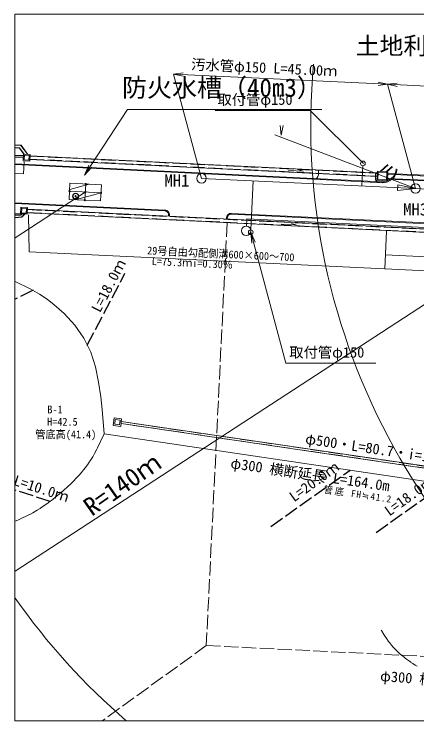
# Model space of a CAD drawing. Units: millimetres on the paper. Extents: x 0 to 420, y -21 to 297.
# Drawn here: x -0.2 to 169, y 0 to 297 of the extents above; entities that cross this region are included whole.
import ezdxf
from ezdxf.enums import TextEntityAlignment as Align

# ---------------------------------------------------------------- set-up
doc = ezdxf.new("R2010")
doc.units = ezdxf.units.MM
doc.header["$PDMODE"] = 32
doc.header["$PDSIZE"] = 0.5
doc.linetypes.add('DASHED', pattern=[7.5, 6, -1.5])
for name, color, linetype, lineweight in [('_0-3_①．雨水', 7, 'Continuous', 9), ('_0-5_②．汚水', 7, 'Continuous', 9), ('①．道路', 7, 'Continuous', 9), ('①．雨水', 7, 'Continuous', 9), ('②．汚水', 3, 'Continuous', 9), ('③．地下', 7, 'Continuous', 9), ('⑥．新設', 5, 'Continuous', 9), ('⑦．防火', 3, 'Continuous', 9), ('造成地', 7, 'Continuous', 9)]:
    doc.layers.add(name, color=color, linetype=linetype, lineweight=lineweight)
doc.styles.add('ＭＳ ゴシック', font='')
doc.styles.get('ＭＳ ゴシック').set_extended_font_data('MS Gothic')

msp = doc.modelspace()

# ---------------------------------------------------------------- linework, layer by layer
at = {"layer": '_0-3_①．雨水'}
for p, q in [((3.998, 234.924), (3.758, 229.872)), ((0.251, 230.038), (3.758, 229.872)), ((5.873, 212.658), (6.175, 197.037)), ((156.286, 205.829), (155.53, 189.934)), ((6.175, 197.037), (155.53, 189.934)), ((155.811, 195.846), (317.299, 188.166)), ((155.53, 189.934), (316.987, 182.255))]:
    msp.add_line(p, q, dxfattribs=at)
at = {"layer": '_0-5_②．汚水'}
for p, q in [((70.833, 272.265), (66.806, 271.789)), ((78.544, 227.982), (66.806, 271.789)), ((156.709, 267.511), (66.806, 271.789)), ((66.806, 271.789), (70.77, 270.933)), ((152.682, 267.035), (156.709, 267.511)), ((156.709, 267.511), (152.745, 268.367)), ((160.736, 267.987), (156.709, 267.511)), ((168.447, 223.703), (156.709, 267.511)), ((291.515, 261.095), (156.709, 267.511)), ((156.709, 267.511), (160.673, 266.655)), ((84.241, 256.561), (124.225, 256.561)), ((84.241, 256.561), (124.225, 256.561)), ((146.594, 234.192), (124.225, 256.561)), ((146.594, 234.192), (124.225, 256.561)), ((111.509, 250.205), (111.985, 246.178)), ((111.985, 246.178), (112.841, 250.142)), ((168.447, 223.703), (109.305, 246.305)), ((99.214, 205.338), (113.951, 150.336)), ((101.103, 201.185), (99.214, 205.338)), ((99.214, 205.338), (99.654, 200.797)), ((113.951, 150.336), (151.701, 150.336))]:
    msp.add_line(p, q, dxfattribs=at)
at = {"layer": '①．道路'}
for p, q in [((3.688, 237.6), (0.251, 237.769)), ((3.716, 238.169), (3.688, 237.6)), ((6.513, 238.031), (3.716, 238.169)), ((6.485, 237.462), (6.513, 238.031)), ((152.398, 230.269), (6.485, 237.462)), ((0.251, 234.125), (125.572, 227.947)), ((0.251, 233.764), (125.554, 227.587)), ((156.774, 233.781), (153.616, 230.92)), ((127.633, 229.303), (127.722, 231.485)), ((151.575, 227.617), (151.654, 230.305)), ((152.433, 230.978), (152.398, 230.269)), ((153.616, 230.92), (152.433, 230.978)), ((125.708, 227.58), (154.557, 226.158)), ((125.726, 227.939), (154.158, 226.538)), ((0.251, 217.745), (63.167, 214.644)), ((0.251, 217.385), (63.15, 214.284)), ((2.477, 213.03), (0.251, 213.127)), ((5.274, 212.892), (2.477, 213.03)), ((5.303, 213.491), (5.274, 212.892)), ((294.069, 199.256), (5.303, 213.491)), ((64.69, 212.226), (64.707, 212.564)), ((65.049, 212.208), (65.066, 212.546)), ((89.02, 211.026), (89.037, 211.367)), ((89.379, 211.009), (89.396, 211.349)), ((91.083, 212.907), (265.697, 204.299)), ((91.133, 213.265), (264.547, 204.735))]:
    msp.add_line(p, q, dxfattribs=at)
for centre, radius, start, end in [((154.502, 232.368), 5.84, 266.62102, 356.61314), ((154.692, 232.158), 6.002, 268.70804, 355.64758), ((125.653, 229.585), 2, 267.17781, 357.17781), ((153.484, 228.213), 2, 194.63542, 267.17781), ((63.069, 212.646), 1.64, 357.13799, 87.17781), ((63.069, 212.646), 2, 357.13799, 87.17781), ((91.034, 211.268), 2, 87.17781, 177.13799), ((91.034, 211.268), 1.64, 87.17781, 177.13799)]:
    msp.add_arc(centre, radius, start, end, dxfattribs=at)
at = {"layer": '①．雨水'}
for p, q in [((0.251, 242.141), (2.708, 241.909)), ((0.251, 240.835), (2.01, 240.669)), ((2.01, 240.669), (3.873, 238.161)), ((2.708, 241.909), (5.555, 238.078)), ((0.251, 237.769), (3.688, 237.6)), ((3.579, 235.372), (3.716, 238.169)), ((3.716, 238.169), (6.513, 238.031)), ((3.998, 235.752), (4.096, 237.75)), ((4.096, 237.75), (6.094, 237.651)), ((5.995, 235.654), (6.094, 237.651)), ((6.375, 235.235), (6.513, 238.031)), ((0.251, 236.888), (3.645, 236.721)), ((3.579, 235.372), (6.375, 235.235)), ((3.998, 235.752), (5.995, 235.654)), ((6.411, 235.964), (152.324, 228.771)), ((6.485, 237.462), (152.398, 230.269)), ((153.616, 230.92), (156.774, 233.781)), ((156.441, 230.78), (158.731, 232.855)), ((115.052, 231.223), (121.324, 231.002)), ((121.324, 231.002), (119.406, 231.524)), ((152.245, 227.183), (152.433, 230.978)), ((152.433, 230.978), (156.827, 230.761)), ((152.665, 227.562), (152.812, 230.559)), ((152.812, 230.559), (156.408, 230.381)), ((156.26, 227.385), (156.408, 230.381)), ((156.64, 226.966), (156.827, 230.761)), ((156.778, 229.763), (177.394, 228.746)), ((156.792, 230.052), (177.408, 229.036)), ((156.64, 226.966), (152.245, 227.183)), ((156.26, 227.385), (152.665, 227.562)), ((156.675, 227.675), (177.291, 226.659)), ((156.689, 227.965), (177.305, 226.948)), ((2.477, 213.03), (2.615, 215.827)), ((2.615, 215.827), (5.412, 215.689)), ((2.896, 213.41), (2.995, 215.407)), ((2.995, 215.407), (4.992, 215.309)), ((4.894, 213.311), (4.992, 215.309)), ((5.274, 212.892), (5.412, 215.689)), ((5.377, 214.99), (297.973, 200.566)), ((0.251, 212.517), (2.578, 212.698)), ((0.251, 211.413), (3.101, 211.635)), ((2.477, 213.03), (5.274, 212.892)), ((2.578, 212.698), (2.86, 213.011)), ((2.896, 213.41), (4.894, 213.311)), ((4.278, 212.941), (3.101, 211.635)), ((5.303, 213.491), (297.899, 199.068)), ((112.009, 208.71), (118.281, 208.489)), ((118.281, 208.489), (116.363, 209.011))]:
    msp.add_line(p, q, dxfattribs=at)
at = {"layer": '①．雨水', "linetype": 'DASHED'}
for p, q in [((0.251, 241.99), (2.628, 241.766)), ((0.251, 240.986), (2.091, 240.812)), ((2.091, 240.812), (4.067, 238.152)), ((2.628, 241.766), (5.361, 238.088)), ((0.251, 237.629), (3.681, 237.46)), ((0.251, 237.028), (3.652, 236.861)), ((6.418, 236.113), (152.331, 228.92)), ((6.478, 237.312), (152.39, 230.119)), ((153.899, 230.906), (156.97, 233.688)), ((156.159, 230.794), (158.535, 232.948)), ((5.37, 214.84), (297.966, 200.416)), ((0.251, 212.366), (2.649, 212.553)), ((0.251, 211.564), (3.029, 211.78)), ((3.054, 213.002), (2.649, 212.553)), ((4.085, 212.951), (3.029, 211.78)), ((5.311, 213.641), (297.907, 199.217))]:
    msp.add_line(p, q, dxfattribs=at)
at = {"layer": '②．汚水'}
for p, q in [((145.904, 224.776), (146.34, 233.261)), ((168.436, 223.704), (78.544, 227.982)), ((100.271, 226.948), (99.212, 206.339)), ((161.004, 225.309), (160.885, 222.812)), ((160.885, 222.812), (168.436, 223.704)), ((168.436, 223.704), (161.004, 225.309)), ((303.268, 217.173), (168.436, 223.704))]:
    msp.add_line(p, q, dxfattribs=at)
for centre, radius in [((146.34, 234.261), 1), ((78.544, 227.982), 2), ((168.436, 223.704), 2), ((99.212, 205.339), 1)]:
    msp.add_circle(centre, radius, dxfattribs=at)
at = {"layer": '③．地下', "linetype": 'DASHED', "lineweight": 25}
for p, q in [((30.536, 157.842), (46.377, 188.074)), ((7.807, 180.937), (0.251, 177.173)), ((107.635, 81.74), (140.931, 105.361)), ((151.868, 79.195), (180.501, 99.506)), ((14.954, 92.211), (0.251, 96.94))]:
    msp.add_line(p, q, dxfattribs=at)
at = {"layer": '③．地下'}
for p, q in [((6.589, 181.607), (0.251, 184.681)), ((10.443, 179.368), (6.589, 181.607)), ((13.631, 177.228), (10.443, 179.368)), ((16.692, 174.887), (13.631, 177.228)), ((20.831, 171.19), (16.692, 174.887)), ((25.315, 166.238), (20.831, 171.19)), ((29.095, 160.777), (25.315, 166.238)), ((31.977, 154.906), (29.095, 160.777)), ((33.968, 148.75), (31.977, 154.906)), ((35.319, 142.372), (33.968, 148.75)), ((36.222, 136.133), (35.319, 142.372)), ((36.815, 130.793), (36.222, 136.133)), ((37.695, 120.679), (36.815, 130.793)), ((37.695, 120.679), (36.289, 117.688)), ((195.925, 97.201), (37.695, 120.679)), ((36.151, 117.401), (34.825, 114.718)), ((36.289, 117.688), (36.151, 117.401)), ((34.543, 114.166), (33.543, 112.321)), ((34.825, 114.718), (34.543, 114.166)), ((32.807, 111.018), (32.019, 109.751)), ((33.543, 112.321), (32.807, 111.018)), ((30.18, 107.041), (29.117, 105.644)), ((30.878, 107.999), (30.18, 107.041)), ((31.038, 108.234), (30.878, 107.999)), ((32.019, 109.751), (31.038, 108.234)), ((28.054, 104.369), (26.981, 103.133)), ((29.01, 105.509), (28.054, 104.369)), ((29.117, 105.644), (29.01, 105.509)), ((25.78, 101.851), (24.823, 100.856)), ((26.981, 103.133), (25.78, 101.851)), ((22.569, 98.662), (20.418, 96.712)), ((23.329, 99.388), (22.569, 98.662)), ((24.823, 100.856), (23.329, 99.388)), ((18.788, 95.275), (17.387, 94.129)), ((18.915, 95.383), (18.788, 95.275)), ((20.418, 96.712), (18.915, 95.383)), ((14.829, 92.117), (13.551, 91.203)), ((15.479, 92.615), (14.829, 92.117)), ((17.387, 94.129), (15.479, 92.615)), ((10.679, 89.244), (9.484, 88.518)), ((11.617, 89.867), (10.679, 89.244)), ((13.551, 91.203), (11.617, 89.867)), ((5.161, 86.136), (3.107, 85.172)), ((6.324, 86.71), (5.161, 86.136)), ((6.439, 86.771), (6.324, 86.71)), ((7.595, 87.416), (6.439, 86.771)), ((9.484, 88.518), (7.595, 87.416)), ((1.296, 84.365), (0.251, 83.959)), ((1.578, 84.485), (1.296, 84.365)), ((3.107, 85.172), (1.578, 84.485)), ((154.196, 37.907), (154.047, 38.152)), ((155.184, 36.31), (154.196, 37.907)), ((155.737, 35.444), (155.184, 36.31)), ((156.355, 34.497), (155.737, 35.444)), ((156.404, 34.426), (156.355, 34.497)), ((157.13, 33.386), (156.404, 34.426)), ((157.594, 32.743), (157.13, 33.386)), ((157.743, 32.55), (157.594, 32.743)), ((158.431, 31.686), (157.743, 32.55)), ((158.933, 31.077), (158.431, 31.686)), ((158.997, 31.004), (158.933, 31.077)), ((159.552, 30.398), (158.997, 31.004)), ((160.126, 29.793), (159.552, 30.398)), ((160.712, 29.224), (160.126, 29.793)), ((161.398, 28.577), (160.712, 29.224)), ((161.889, 28.145), (161.398, 28.577)), ((162.738, 27.419), (161.889, 28.145)), ((163.464, 26.832), (162.738, 27.419)), ((164.132, 26.309), (163.464, 26.832)), ((164.597, 25.963), (164.132, 26.309)), ((165.853, 25.047), (164.597, 25.963)), ((166.451, 24.626), (165.853, 25.047)), ((166.53, 24.574), (166.451, 24.626)), ((167.337, 24.053), (166.53, 24.574)), ((168.352, 23.42), (167.337, 24.053)), ((168.874, 23.109), (168.352, 23.42)), ((169.157, 22.954), (168.874, 23.109))]:
    msp.add_line(p, q, dxfattribs=at)
at = {"layer": '③．地下', "color": 5}
for p, q in [((41.785, 127.329), (41.391, 124.153)), ((44.961, 126.935), (41.785, 127.329)), ((42.307, 126.659), (42.061, 124.675)), ((44.291, 126.413), (42.307, 126.659)), ((44.291, 126.413), (44.045, 124.429)), ((44.961, 126.935), (44.567, 123.759)), ((44.567, 123.759), (41.391, 124.153)), ((44.045, 124.429), (42.061, 124.675))]:
    msp.add_line(p, q, dxfattribs=at)
at = {"layer": '③．地下', "color": 3}
for p, q in [((204.473, 101.428), (44.709, 124.904)), ((204.586, 102.341), (44.822, 125.817))]:
    msp.add_line(p, q, dxfattribs=at)
at = {"layer": '③．地下', "linetype": 'DASHED'}
for p, q in [((204.48, 101.488), (44.716, 124.963)), ((204.579, 102.282), (44.815, 125.758))]:
    msp.add_line(p, q, dxfattribs=at)
at = {"layer": '⑥．新設'}
for q in [(97.388, 207.938), (172.535, 207.368)]:
    msp.add_line((97.542, 210.934), q, dxfattribs=at)
msp.add_circle((97.285, 205.941), 2, dxfattribs=at)
at = {"layer": '⑦．防火', "color": 7}
for p, q in [((29.31, 229.333), (47.388, 256.937)), ((47.388, 256.937), (92.647, 256.939)), ((92.647, 256.939), (129.138, 256.94)), ((31.148, 233.509), (29.31, 229.333)), ((29.31, 229.333), (32.403, 232.687)), ((29.875, 225.625), (29.54, 218.821)), ((23.109, 222.549), (36.306, 221.898))]:
    msp.add_line(p, q, dxfattribs=at)
at = {"layer": '⑦．防火'}
for p, q in [((22.942, 219.147), (23.277, 225.951)), ((23.277, 225.951), (36.473, 225.3)), ((23.148, 223.33), (31.378, 225.551)), ((36.138, 218.496), (36.473, 225.3)), ((25.464, 219.022), (36.308, 221.949)), ((22.942, 219.147), (36.138, 218.496))]:
    msp.add_line(p, q, dxfattribs=at)
at = {"layer": '⑦．防火', "color": 5}
for p, q in [((29.708, 222.223), (0.251, 203.014)), ((229.468, 212.376), (0.251, 62.901))]:
    msp.add_line(p, q, dxfattribs=at)
at = {"layer": '⑦．防火'}
for radius in [1.3, 1.16]:
    msp.add_circle((25.657, 220.481), radius, dxfattribs=at)
at = {"layer": '⑦．防火', "color": 5}
for centre, start, end in [((404.422, 250.26), 174.72025, 243.11472), ((229.468, 212.376), 215.05161, 229.31377)]:
    msp.add_arc(centre, 280, start, end, dxfattribs=at)
at = {"layer": '⑦．防火', "color": 9}
for p in [(29.875, 225.625), (23.109, 222.549), (25.657, 220.481), (29.708, 222.223), (36.306, 221.898), (29.54, 218.821)]:
    msp.add_point(p, dxfattribs=at)
at = {"layer": '造成地'}
for p, q in [((0.038, 296.999), (420.01, 296.999)), ((0.038, -0.013), (0.038, 296.999)), ((0.251, 242.14), (2.708, 241.908)), ((0.251, 240.834), (2.01, 240.668)), ((2.01, 240.668), (3.873, 238.161)), ((2.708, 241.908), (5.555, 238.078)), ((3.688, 237.6), (0.251, 237.769)), ((0.251, 237.769), (3.688, 237.599)), ((3.579, 235.372), (3.716, 238.168)), ((3.716, 238.169), (3.688, 237.6)), ((6.513, 238.031), (3.716, 238.169)), ((3.716, 238.168), (6.513, 238.031)), ((3.998, 235.752), (4.096, 237.749)), ((4.096, 237.749), (6.094, 237.651)), ((5.995, 235.653), (6.094, 237.651)), ((6.375, 235.234), (6.513, 238.031)), ((6.485, 237.462), (6.513, 238.031)), ((0.251, 236.888), (3.645, 236.72)), ((3.579, 235.372), (6.375, 235.234)), ((3.998, 235.752), (5.995, 235.653)), ((6.411, 235.963), (152.324, 228.77)), ((152.398, 230.269), (6.485, 237.462)), ((6.485, 237.461), (152.398, 230.268)), ((0.251, 234.125), (125.572, 227.947)), ((0.251, 233.764), (125.554, 227.587)), ((115.052, 231.222), (121.324, 231.002)), ((121.324, 231.002), (119.406, 231.524)), ((127.626, 229.303), (127.715, 231.486)), ((151.568, 227.617), (151.647, 230.306)), ((152.245, 227.182), (152.433, 230.978)), ((152.433, 230.978), (152.398, 230.269)), ((153.616, 230.92), (152.433, 230.978)), ((152.433, 230.978), (156.827, 230.761)), ((152.665, 227.562), (152.812, 230.558)), ((152.812, 230.558), (156.408, 230.381)), ((156.26, 227.385), (156.408, 230.381)), ((156.64, 226.966), (156.827, 230.761)), ((156.778, 229.762), (177.394, 228.746)), ((156.792, 230.052), (177.408, 229.035)), ((125.708, 227.58), (154.557, 226.158)), ((125.726, 227.939), (154.158, 226.538)), ((156.64, 226.966), (152.245, 227.182)), ((156.26, 227.385), (152.665, 227.562)), ((156.675, 227.675), (177.291, 226.658)), ((156.689, 227.964), (177.305, 226.948)), ((0.251, 217.745), (63.167, 214.644)), ((0.251, 217.385), (63.15, 214.284)), ((2.477, 213.03), (2.615, 215.826)), ((2.615, 215.826), (5.412, 215.688)), ((2.896, 213.409), (2.995, 215.407)), ((2.995, 215.407), (4.992, 215.308)), ((4.894, 213.311), (4.992, 215.308)), ((5.274, 212.892), (5.412, 215.688)), ((5.377, 214.989), (297.973, 200.565)), ((2.477, 213.03), (0.251, 213.127)), ((0.251, 212.516), (2.578, 212.697)), ((0.251, 211.413), (3.101, 211.635)), ((5.274, 212.892), (2.477, 213.03)), ((2.477, 213.03), (5.274, 212.892)), ((2.578, 212.697), (2.86, 213.011)), ((2.896, 213.409), (4.894, 213.311)), ((4.278, 212.941), (3.101, 211.635)), ((5.303, 213.491), (5.274, 212.892)), ((294.069, 199.256), (5.303, 213.491)), ((5.303, 213.491), (297.899, 199.067)), ((64.69, 212.226), (64.707, 212.564)), ((65.049, 212.208), (65.066, 212.546)), ((89.02, 211.026), (89.037, 211.367)), ((89.379, 211.009), (89.396, 211.349)), ((91.083, 212.907), (265.697, 204.299)), ((91.133, 213.265), (264.547, 204.735)), ((112.009, 208.709), (118.281, 208.489)), ((118.281, 208.489), (116.363, 209.011)), ((420.01, -0.013), (0.038, -0.013))]:
    msp.add_line(p, q, dxfattribs=at)
at = {"layer": '造成地', "linetype": 'DASHED'}
for p, q in [((0.251, 241.99), (2.628, 241.765)), ((0.251, 240.985), (2.091, 240.812)), ((2.091, 240.812), (4.067, 238.151)), ((2.628, 241.765), (5.361, 238.087)), ((0.251, 237.629), (3.681, 237.459)), ((0.251, 237.028), (3.652, 236.86)), ((6.418, 236.113), (152.331, 228.92)), ((6.477, 237.312), (152.39, 230.119)), ((5.37, 214.839), (297.966, 200.415)), ((0.251, 212.366), (2.649, 212.553)), ((0.251, 211.563), (3.029, 211.78)), ((3.053, 213.001), (2.649, 212.553)), ((4.085, 212.95), (3.029, 211.78)), ((5.311, 213.641), (297.907, 199.217)), ((89.298, 209.351), (80.537, 31.632)), ((80.537, 31.632), (36.85, 0.026)), ((80.537, 31.632), (289.548, 21.328))]:
    msp.add_line(p, q, dxfattribs=at)
at = {"layer": '造成地'}
for centre, radius, start, end in [((154.502, 232.368), 5.84, 266.62102, 356.61314), ((154.692, 232.158), 6.002, 268.70804, 355.64758), ((125.646, 229.585), 2, 267.17781, 357.17781), ((125.646, 229.585), 2, 267.17781, 357.17781), ((125.653, 229.585), 2, 267.17781, 357.17781), ((153.477, 228.213), 2, 194.63542, 267.17781), ((63.069, 212.646), 1.64, 357.13799, 87.17781), ((63.069, 212.646), 2, 357.13799, 87.17781), ((91.034, 211.268), 2, 87.17781, 177.13799), ((91.034, 211.268), 1.64, 87.17781, 177.13799)]:
    msp.add_arc(centre, radius, start, end, dxfattribs=at)

# ---------------------------------------------------------------- texts
at = {"layer": '_0-3_①．雨水', "style": 'ＭＳ ゴシック', "width": 0.95}
for s, p in [('29号自由勾配側溝600×600～700', (55.59, 195.081)), (' L=75.3ｍi=0.30％', (55.381, 190.686))]:
    msp.add_text(s, height=3.299, rotation=357.277, dxfattribs=at).set_placement(p, align=Align.BOTTOM_LEFT)
at = {"layer": '_0-5_②．汚水', "style": 'ＭＳ ゴシック'}
msp.add_text('汚水管φ150 L=45.00ｍ', height=4.399, rotation=357.275, dxfattribs=at).set_placement((74.048, 272.446), align=Align.BOTTOM_LEFT)
for p in [(85.241, 257.561), (85.241, 257.561), (115.401, 151.336)]:
    msp.add_text('取付管φ150', height=4.399, dxfattribs=at).set_placement(p, align=Align.BOTTOM_LEFT)
at = {"layer": '②．汚水', "style": 'ＭＳ ゴシック'}
for s, p in [('MH1', (62.956, 222.969)), ('MH3', (163.261, 210.858))]:
    msp.add_text(s, height=5.132, dxfattribs=at).set_placement(p, align=Align.BOTTOM_LEFT)
at = {"layer": '③．地下', "color": 1, "style": 'ＭＳ ゴシック'}
for s, rotation, p in [('L=18.0ｍ', 62.346, (37.027, 170.653)), ('L=20.0ｍ', 35.686, (118.198, 90.72)), ('L=10.0ｍ', 342.171, (-1.157, 97.924)), ('L=18.0ｍ', 35.686, (158.229, 84.769))]:
    msp.add_text(s, height=4.399, rotation=rotation, dxfattribs=at).set_placement(p, align=Align.BOTTOM_LEFT)
at = {"layer": '③．地下', "style": 'ＭＳ ゴシック', "width": 0.95}
for s, p in [('B-1', (13.777, 128.201)), ('H=42.5', (13.692, 123.062)), ('管底高(41.4)', (8.703, 117.747))]:
    msp.add_text(s, height=3.299, rotation=0.002, dxfattribs=at).set_placement(p, align=Align.BOTTOM_LEFT)
at = {"layer": '③．地下', "style": 'ＭＳ ゴシック'}
for s, rotation, p in [('φ500・L=80.7・i=1.36％', 351.641, (121.698, 115.147)), ('φ300 横断延長 L=164.0m', 351.641, (90.28, 104.951)), ('φ300 横断延長 L=44.0m', 355.621, (153.342, 15.44))]:
    msp.add_text(s, height=4.399, rotation=rotation, dxfattribs=at).set_placement(p, align=Align.BOTTOM_LEFT)
at = {"layer": '③．地下', "insert": (129.627, 95.52), "char_height": 2.933, "attachment_point": 7, "rotation": 351.641, "style": 'ＭＳ ゴシック'}
msp.add_mtext('\\T1.2;\\W0.95;管底\\~FH≒41.2', dxfattribs=at)
at = {"layer": '⑦．防火', "color": 7, "style": 'ＭＳ ゴシック'}
for s, rotation, p in [('防火水槽（40m3）', 0.002, (45.138, 259.937)), ('R=140ｍ', 35.002, (33.767, 83.866))]:
    msp.add_text(s, height=7.698, rotation=rotation, dxfattribs=at).set_placement(p, align=Align.BOTTOM_LEFT)
at = {"layer": '造成地', "style": 'ＭＳ ゴシック'}
msp.add_text('土地利用計画図面', height=7.331, rotation=0.002, dxfattribs=at).set_placement((143.363, 277.846), align=Align.BOTTOM_LEFT)

doc.saveas('drawing.dxf')
